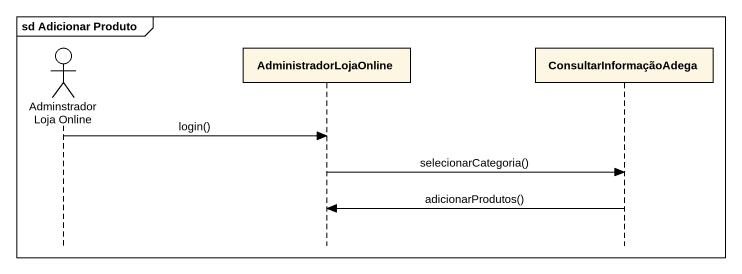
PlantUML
@startuml
mainframe sd Adicionar Produto
hide footbox
actor "Adminstrador Loja Online" as Adminstrador_Loja_Online
participant AdministradorLojaOnline
participant ConsultarInformaçãoAdega

Adminstrador_Loja_Online -> AdministradorLojaOnline : login()
AdministradorLojaOnline -> ConsultarInformaçãoAdega : selecionarCategoria()
ConsultarInformaçãoAdega -> AdministradorLojaOnline : adicionarProdutos()
@enduml
